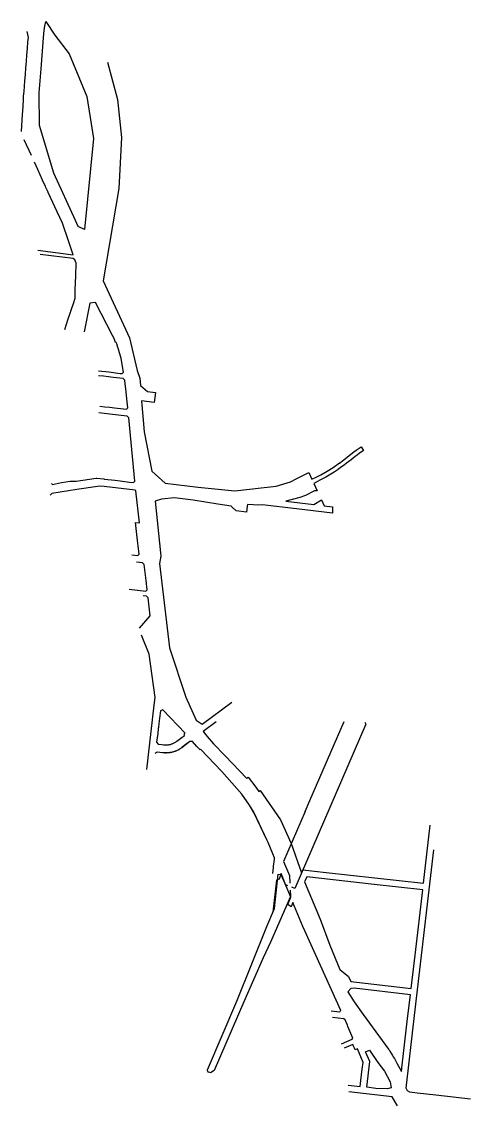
# Model space of a CAD drawing. Extents: x 267872 to 272229, y 5762262 to 5772251.
# Drawn here: x 267872 to 269258, y 5768920 to 5772251 of the extents above; entities that cross this region are included whole.
import ezdxf

# ---------------------------------------------------------------- set-up
doc = ezdxf.new("R2010")
doc.units = 0
for name, color, linetype in [('_xref', 7, 'Continuous'), ('SURFACE_EXISTING_BREAKLINE', 7, 'Continuous'), ('SURFACE_EXISTING_LOW_POINTS', 7, 'Continuous')]:
    doc.layers.add(name, color=color, linetype=linetype)

msp = doc.modelspace()

# ---------------------------------------------------------------- linework, layer by layer
at = {"layer": '_xref'}
for p, q in [((267942.5, 5772232.5), (267946.5, 5772251.4)), ((267946.5, 5772251.4), (267974.5, 5772209)), ((267892.8, 5772202.5), (267889, 5772221.1)), ((267932, 5772105.3), (267941, 5772214.4)), ((267941, 5772214.4), (267942.5, 5772232.5)), ((267974.5, 5772209), (268019.1, 5772152.1)), ((267890.1, 5772168.6), (267891.7, 5772188.6)), ((267891.7, 5772188.6), (267892.8, 5772202.5)), ((267886.9, 5772128.4), (267888.5, 5772148.5)), ((267888.5, 5772148.5), (267890.1, 5772168.6)), ((268019.1, 5772152.1), (268073.2, 5772019.8)), ((268019.1, 5772152.1), (268073.2, 5772019.8)), ((267883.7, 5772088.3), (267885.3, 5772108.4)), ((267885.3, 5772108.4), (267886.9, 5772128.4)), ((268137.3, 5772125.8), (268168.3, 5772010.8)), ((267882.1, 5772068.3), (267883.7, 5772088.3)), ((267925.8, 5772031.1), (267932, 5772105.3)), ((267925.8, 5772031.1), (267932, 5772105.3)), ((267879.5, 5772035.6), (267882.1, 5772068.3)), ((267876.5, 5771988.4), (267877.8, 5772012.1)), ((267877.8, 5772012.1), (267878.3, 5772020.7)), ((267878.3, 5772020.7), (267879.5, 5772035.6)), ((267927.7, 5771930.5), (267925.8, 5772031.1)), ((267927.7, 5771930.5), (267925.8, 5772031.1)), ((268073.2, 5772019.8), (268094.2, 5771890.8)), ((268073.2, 5772019.8), (268094.2, 5771890.8)), ((268168.3, 5772010.8), (268180.2, 5771893.8)), ((267875.1, 5771964.7), (267876.5, 5771988.4)), ((267871.9, 5771912.4), (267875.1, 5771964.7)), ((267971.1, 5771783.4), (267927.7, 5771930.5)), ((267971.1, 5771783.4), (267927.7, 5771930.5)), ((267879.4, 5771886.9), (267901.7, 5771838.4)), ((268094.2, 5771890.8), (268066.2, 5771609.7)), ((268094.2, 5771890.8), (268066.2, 5771609.7)), ((268180.2, 5771893.8), (268172.2, 5771735.7)), ((267921.8, 5771794.7), (267911.6, 5771816.8)), ((267929.4, 5771778.1), (267921.8, 5771794.7)), ((267937, 5771761.4), (267929.4, 5771778.1)), ((268038.2, 5771637.3), (267971.1, 5771783.4)), ((267942.1, 5771750.3), (267937, 5771761.4)), ((267945.4, 5771743.1), (267942.1, 5771750.3)), ((267947.2, 5771739.2), (267945.4, 5771743.1)), ((267954, 5771724.4), (267947.2, 5771739.2)), ((267954.5, 5771723.5), (267954, 5771724.4)), ((267961.7, 5771707.8), (267954.5, 5771723.5)), ((268172.2, 5771735.7), (268124.2, 5771450.7)), ((267981.8, 5771663.8), (267961.7, 5771707.8)), ((267998, 5771628.7), (267981.8, 5771663.8)), ((268000.6, 5771622.9), (267998, 5771628.7)), ((268004.9, 5771610.2), (268000.6, 5771622.9)), ((268010.9, 5771592.5), (268004.9, 5771610.2)), ((268046.6, 5771619), (268038.2, 5771637.3)), ((268066.2, 5771609.7), (268046.6, 5771619)), ((268066.2, 5771609.7), (268046.6, 5771619)), ((268031.5, 5771531.6), (268010.9, 5771592.5)), ((267922, 5771545), (268031.5, 5771531.6)), ((268030.8, 5771520.1), (267929.2, 5771532.4)), ((268036.8, 5771515.2), (268030.8, 5771520.1)), ((268040.2, 5771504.9), (268036.8, 5771515.2)), ((268039, 5771466.6), (268040.2, 5771504.9)), ((268039, 5771466.6), (268040.2, 5771504.9)), ((268037.6, 5771422.5), (268039, 5771466.6)), ((268124.2, 5771450.7), (268205.3, 5771274.4)), ((268037.6, 5771397.5), (268037.6, 5771422.5)), ((268027, 5771365.9), (268032.2, 5771381.2)), ((268032.2, 5771381.2), (268037.6, 5771397.5)), ((268082.7, 5771382.1), (268064.7, 5771292.9)), ((268099.8, 5771383.6), (268082.7, 5771382.1)), ((268153, 5771282.1), (268099.8, 5771383.6)), ((268016.2, 5771333.4), (268021.9, 5771350.5)), ((268021.9, 5771350.5), (268027, 5771365.9)), ((268005, 5771300), (268010.6, 5771316.9)), ((268010.6, 5771316.9), (268016.2, 5771333.4)), ((268158, 5771272.5), (268153, 5771282.1)), ((268161.9, 5771260.7), (268158, 5771272.5)), ((268164.3, 5771260.4), (268161.9, 5771260.7)), ((268165.7, 5771256.2), (268164.3, 5771260.4)), ((268169.3, 5771245.1), (268165.7, 5771256.2)), ((268169.9, 5771243.3), (268169.3, 5771245.1)), ((268179.8, 5771211.4), (268169.9, 5771243.3)), ((268205.3, 5771274.4), (268228.7, 5771174.4)), ((268186.5, 5771168.3), (268179.8, 5771211.4)), ((268109, 5771173.3), (268141.5, 5771169.3)), ((268125, 5771156), (268109.8, 5771157.8)), ((268140.1, 5771154.1), (268125, 5771156)), ((268155.2, 5771152.3), (268140.1, 5771154.1)), ((268141.5, 5771169.3), (268176.4, 5771165.1)), ((268185.1, 5771148.7), (268155.2, 5771152.3)), ((268176.4, 5771165.1), (268182.7, 5771164.3)), ((268182.7, 5771164.3), (268186.5, 5771168.3)), ((268190.4, 5771143.6), (268185.1, 5771148.7)), ((268192.1, 5771132.5), (268190.4, 5771143.6)), ((268228.7, 5771174.4), (268237.3, 5771149.8)), ((268237.3, 5771149.8), (268239.4, 5771127.3)), ((268193.7, 5771116.9), (268192.1, 5771132.5)), ((268197.9, 5771077.4), (268193.7, 5771116.9)), ((268239.4, 5771127.3), (268260.8, 5771108.6)), ((268199.8, 5771058.1), (268197.9, 5771077.4)), ((268281.8, 5771075.1), (268241.9, 5771080)), ((268241.9, 5771080), (268250.9, 5770984.5)), ((268260.8, 5771108.6), (268285.5, 5771105.6)), ((268285.5, 5771105.6), (268281.8, 5771075.1)), ((268153.1, 5771038.1), (268110.9, 5771043.4)), ((268113.8, 5771063.9), (268129, 5771062.1)), ((268129, 5771062.1), (268144.1, 5771060.3)), ((268144.1, 5771060.3), (268159.2, 5771058.5)), ((268159.2, 5771058.5), (268195.7, 5771054.1)), ((268195.7, 5771054.1), (268199.8, 5771058.1)), ((268197.7, 5771032.6), (268153.1, 5771038.1)), ((268202.7, 5771027.5), (268197.7, 5771032.6)), ((268212, 5770929.7), (268202.7, 5771027.5)), ((268250.9, 5770984.5), (268274.4, 5770863.1)), ((268221.3, 5770831.9), (268212, 5770929.7)), ((268878.6, 5770907.1), (268898, 5770922.4)), ((268898, 5770922.4), (268905.3, 5770927.8)), ((268908.5, 5770912.9), (268902.4, 5770908.3)), ((268905.3, 5770927.8), (268914, 5770933.8)), ((268915.3, 5770918.3), (268908.5, 5770912.9)), ((268914, 5770933.8), (268920.1, 5770938.4)), ((268920.5, 5770922.1), (268915.3, 5770918.3)), ((268920.1, 5770938.4), (268927.8, 5770926.5)), ((268927.8, 5770926.5), (268920.5, 5770922.1)), ((268834.1, 5770874.8), (268853.6, 5770888.6)), ((268853.6, 5770888.6), (268853.9, 5770888.2)), ((268853.9, 5770888.2), (268866.6, 5770898.5)), ((268867.5, 5770881.4), (268857, 5770873.9)), ((268866.6, 5770898.5), (268878.6, 5770907.1)), ((268875.4, 5770887.6), (268867.5, 5770881.4)), ((268889.2, 5770898.2), (268875.4, 5770887.6)), ((268902.4, 5770908.3), (268889.2, 5770898.2)), ((268274.4, 5770863.1), (268315.6, 5770826.3)), ((268721.4, 5770840.5), (268758.6, 5770858.6)), ((268758.6, 5770858.6), (268768.1, 5770838.1)), ((268768.1, 5770838.1), (268781.7, 5770844.5)), ((268781.7, 5770844.5), (268795.7, 5770851.7)), ((268795.7, 5770851.7), (268815.5, 5770863.2)), ((268810.9, 5770844.3), (268803.5, 5770840.3)), ((268826.6, 5770853.6), (268810.9, 5770844.3)), ((268815.5, 5770863.2), (268834.1, 5770874.8)), ((268836.8, 5770859.9), (268826.6, 5770853.6)), ((268842.9, 5770864), (268836.8, 5770859.9)), ((268849.5, 5770868.3), (268842.9, 5770864)), ((268857, 5770873.9), (268849.5, 5770868.3)), ((267964.4, 5770824.8), (267967, 5770821.6)), ((267967, 5770821.6), (267995.3, 5770828.5)), ((267995.3, 5770828.5), (268022.4, 5770832.5)), ((268022.4, 5770832.5), (268040.4, 5770832.6)), ((268040.4, 5770832.6), (268102, 5770841.9)), ((268105.9, 5770815.5), (268042.8, 5770806)), ((268102, 5770841.9), (268103.8, 5770841.7)), ((268103.8, 5770841.7), (268126.4, 5770839)), ((268114.5, 5770816.8), (268105.9, 5770815.5)), ((268127, 5770815.2), (268114.5, 5770816.8)), ((268126.4, 5770839), (268128.1, 5770838.7)), ((268222.8, 5770803.9), (268127, 5770815.2)), ((268128.1, 5770838.7), (268160.1, 5770834.9)), ((268160.1, 5770834.9), (268176, 5770832.9)), ((268176, 5770832.9), (268191.1, 5770831.1)), ((268191.1, 5770831.1), (268204.8, 5770829.4)), ((268204.8, 5770829.4), (268217.2, 5770827.9)), ((268217.2, 5770827.9), (268221.3, 5770831.9)), ((268315.6, 5770826.3), (268417.4, 5770813.9)), ((268417.4, 5770813.9), (268530.3, 5770802.4)), ((268530.3, 5770802.4), (268621.2, 5770812.5)), ((268621.2, 5770812.5), (268657.6, 5770816.5)), ((268657.6, 5770816.5), (268702.6, 5770829.8)), ((268702.6, 5770829.8), (268721.4, 5770840.5)), ((268778.7, 5770827.5), (268773.9, 5770825.3)), ((268773.9, 5770825.3), (268784.4, 5770802.5)), ((268793.3, 5770834.9), (268778.7, 5770827.5)), ((268803.5, 5770840.3), (268793.3, 5770834.9)), ((267965, 5770794.3), (267960, 5770789.2)), ((268042.8, 5770806), (267965, 5770794.3)), ((268224.4, 5770802.3), (268222.8, 5770803.9)), ((268235.8, 5770703.5), (268224.4, 5770802.3)), ((268304.3, 5770777), (268284.2, 5770769.9)), ((268343.7, 5770780.2), (268304.3, 5770777)), ((268402, 5770773.3), (268343.7, 5770780.2)), ((268730.7, 5770781.8), (268687.7, 5770770.8)), ((268748.5, 5770788.1), (268730.7, 5770781.8)), ((268776.4, 5770802.3), (268748.5, 5770788.1)), ((268784.4, 5770802.5), (268776.4, 5770802.3)), ((268284.2, 5770769.9), (268301, 5770610.5)), ((268477.7, 5770761.2), (268402, 5770773.3)), ((268518.9, 5770754.8), (268477.7, 5770761.2)), ((268521.8, 5770752.1), (268518.9, 5770754.8)), ((268534.4, 5770740.4), (268521.8, 5770752.1)), ((268568.7, 5770755), (268566.7, 5770736.9)), ((268569.2, 5770759.7), (268568.7, 5770755)), ((268604.5, 5770757.8), (268569.2, 5770759.7)), ((268614.7, 5770759.4), (268604.5, 5770757.8)), ((268720.5, 5770746.5), (268614.7, 5770759.4)), ((268687.7, 5770770.8), (268687.7, 5770770.8)), ((268687.7, 5770770.8), (268773.9, 5770760.3)), ((268831.6, 5770732.9), (268720.5, 5770746.5)), ((268773.9, 5770760.3), (268797.5, 5770774.2)), ((268797.5, 5770774.2), (268805.7, 5770756.4)), ((268805.7, 5770756.4), (268831.6, 5770753.2)), ((268831.6, 5770753.2), (268831.6, 5770732.9)), ((268566.7, 5770736.9), (268534.4, 5770740.4)), ((268225.8, 5770685.8), (268223.7, 5770704.5)), ((268223.7, 5770704.5), (268235.8, 5770703)), ((268227.9, 5770667.1), (268225.8, 5770685.8)), ((268235.8, 5770703), (268235.8, 5770703.5)), ((268230, 5770648.4), (268227.9, 5770667.1)), ((268231.8, 5770632.8), (268230, 5770648.4)), ((268234.8, 5770606.2), (268231.8, 5770632.8)), ((268301, 5770610.5), (268301.8, 5770600.6)), ((268212.2, 5770604.5), (268230.8, 5770602.3)), ((268245.5, 5770580.1), (268226.4, 5770582.4)), ((268230.8, 5770602.3), (268234.8, 5770606.2)), ((268250.6, 5770575), (268245.5, 5770580.1)), ((268301.8, 5770600.6), (268297.8, 5770577.4)), ((268297.8, 5770577.4), (268328.6, 5770317)), ((268256.2, 5770525.8), (268250.6, 5770575)), ((268259.6, 5770496.3), (268256.2, 5770525.8)), ((268204.1, 5770498.5), (268255.6, 5770492.3)), ((268257.4, 5770476.7), (268247.1, 5770477.9)), ((268255.6, 5770492.3), (268259.6, 5770496.3)), ((268262.4, 5770471.6), (268257.4, 5770476.7)), ((268268.8, 5770416.6), (268262.4, 5770471.6)), ((268235.7, 5770378.1), (268268.8, 5770416.6)), ((268266.3, 5770298), (268242.5, 5770357)), ((268328.6, 5770317), (268379.2, 5770165.5)), ((268284.4, 5770164), (268266.3, 5770298)), ((268281.6, 5770140.5), (268284.4, 5770164)), ((268379.2, 5770165.5), (268410.9, 5770093.6)), ((268429.9, 5770081.6), (268521.6, 5770149.7)), ((268258.3, 5769942), (268281.6, 5770140.5)), ((268300.6, 5770123.1), (268297.9, 5770100)), ((268307.8, 5770126.4), (268300.6, 5770123.1)), ((268376.5, 5770054.4), (268307.8, 5770126.4)), ((268307.8, 5770126.4), (268307.8, 5770126.4)), ((268296, 5770084.1), (268294.5, 5770071.6)), ((268297.9, 5770100), (268296, 5770084.1)), ((268410.9, 5770093.6), (268429.9, 5770081.6)), ((268472.5, 5770089.3), (268432.2, 5770058.8)), ((268292.3, 5770052.8), (268289, 5770025.6)), ((268294.1, 5770068.2), (268292.3, 5770052.8)), ((268294.5, 5770071.6), (268294.1, 5770068.2)), ((268363.9, 5770038.4), (268374.5, 5770046.4)), ((268374.5, 5770046.4), (268375, 5770053)), ((268375, 5770053), (268376.5, 5770054.4)), ((268432.2, 5770058.8), (268444.7, 5770043.5)), ((268444.7, 5770043.5), (268464.7, 5770020.7)), ((268289, 5770025.6), (268293.4, 5770020)), ((268293.4, 5770020), (268305.4, 5770018.6)), ((268305.4, 5770018.6), (268310.3, 5770018)), ((268310.3, 5770018), (268312.4, 5770017.8)), ((268312.4, 5770017.8), (268314.5, 5770017.7)), ((268314.5, 5770017.7), (268316.6, 5770017.6)), ((268316.6, 5770017.6), (268318.8, 5770017.6)), ((268318.8, 5770017.6), (268320.9, 5770017.7)), ((268320.9, 5770017.7), (268323, 5770017.9)), ((268323, 5770017.9), (268325.1, 5770018.2)), ((268325.1, 5770018.2), (268327.2, 5770018.5)), ((268327.2, 5770018.5), (268329.2, 5770018.9)), ((268329.2, 5770018.9), (268331.3, 5770019.4)), ((268331.3, 5770019.4), (268333.3, 5770019.9)), ((268333.3, 5770019.9), (268335.3, 5770020.5)), ((268335.3, 5770020.5), (268337.2, 5770021.2)), ((268337.2, 5770021.2), (268339.2, 5770022)), ((268339.2, 5770022), (268343, 5770023.7)), ((268343, 5770023.7), (268346.7, 5770025.8)), ((268346.7, 5770025.8), (268348.5, 5770026.9)), ((268348.5, 5770026.9), (268350.1, 5770028)), ((268350.1, 5770028), (268351.3, 5770028.8)), ((268351.3, 5770028.8), (268351.6, 5770029.1)), ((268351.6, 5770029.1), (268363.9, 5770038.4)), ((268380.7, 5770019.7), (268366.6, 5770009.1)), ((268391.9, 5770028.2), (268380.7, 5770019.7)), ((268399.3, 5770027.6), (268391.9, 5770028.2)), ((268413.3, 5770012.9), (268399.3, 5770027.6)), ((268423.2, 5770002.6), (268413.3, 5770012.9)), ((268464.7, 5770020.7), (268500.4, 5769983.7)), ((268290.5, 5769995.2), (268284.9, 5769990.8)), ((268307.4, 5769993.2), (268290.5, 5769995.2)), ((268311.4, 5769992.8), (268307.4, 5769993.2)), ((268313.4, 5769992.7), (268311.4, 5769992.8)), ((268315.4, 5769992.6), (268313.4, 5769992.7)), ((268317.8, 5769992.6), (268315.4, 5769992.6)), ((268320.2, 5769992.7), (268317.8, 5769992.6)), ((268322.6, 5769992.8), (268320.2, 5769992.7)), ((268325, 5769993), (268322.6, 5769992.8)), ((268327.4, 5769993.2), (268325, 5769993)), ((268329.8, 5769993.6), (268327.4, 5769993.2)), ((268332.2, 5769994), (268329.8, 5769993.6)), ((268334.5, 5769994.4), (268332.2, 5769994)), ((268336.9, 5769995), (268334.5, 5769994.4)), ((268339.2, 5769995.6), (268336.9, 5769995)), ((268341.5, 5769996.3), (268339.2, 5769995.6)), ((268343.8, 5769997), (268341.5, 5769996.3)), ((268346.1, 5769997.8), (268343.8, 5769997)), ((268348.3, 5769998.7), (268346.1, 5769997.8)), ((268350.5, 5769999.7), (268348.3, 5769998.7)), ((268352.7, 5770000.7), (268350.5, 5769999.7)), ((268354.9, 5770001.7), (268352.7, 5770000.7)), ((268357, 5770002.8), (268354.9, 5770001.7)), ((268359.1, 5770004), (268357, 5770002.8)), ((268361.1, 5770005.3), (268359.1, 5770004)), ((268363.1, 5770006.6), (268361.1, 5770005.3)), ((268365.1, 5770007.9), (268363.1, 5770006.6)), ((268366.6, 5770009.1), (268365.1, 5770007.9)), ((268424.6, 5770004), (268423.2, 5770002.6)), ((268490, 5769935.5), (268424.6, 5770004)), ((268500.4, 5769983.7), (268567.6, 5769914.1)), ((268551.5, 5769865.1), (268490, 5769935.5)), ((268567.6, 5769914.1), (268571.6, 5769917.9)), ((268571.6, 5769917.9), (268595.4, 5769886.8)), ((268595.4, 5769886.8), (268604, 5769874.1)), ((268604, 5769874.1), (268608.1, 5769876.9)), ((268608.1, 5769876.9), (268671.5, 5769785.8)), ((268575.7, 5769831.3), (268551.5, 5769865.1)), ((268589, 5769809.4), (268575.7, 5769831.3)), ((268575.7, 5769831.3), (268575.7, 5769831.3)), ((268630.5, 5769722.5), (268589, 5769809.4)), ((268671.5, 5769785.8), (268704.2, 5769713.5)), ((269113, 5769590.4), (269133.9, 5769770.2)), ((268633.1, 5769716.3), (268630.5, 5769722.5)), ((268648, 5769681.4), (268633.1, 5769716.3)), ((268704.2, 5769713.5), (268736.2, 5769622.2)), ((268653.1, 5769669.4), (268648, 5769681.4)), ((269085.2, 5769181.5), (269145, 5769693.9)), ((268649.6, 5769638.9), (268650.1, 5769643.2)), ((268650.1, 5769643.2), (268652.4, 5769663.3)), ((268652.4, 5769663.3), (268653.1, 5769669.4)), ((268647.6, 5769620.8), (268649.6, 5769638.9)), ((268673, 5769620.5), (268667.6, 5769603.4)), ((268678.2, 5769607.8), (268673, 5769620.5)), ((268736.2, 5769622.2), (268740.7, 5769631.5)), ((268740.7, 5769631.5), (268812.3, 5769623.6)), ((268752.4, 5769609.8), (268745.8, 5769594.8)), ((268960.2, 5769586.6), (268752.4, 5769609.8)), ((268812.3, 5769623.6), (268962.6, 5769607)), ((268658.7, 5769599.7), (268648.1, 5769501.4)), ((268667.6, 5769603.4), (268658.7, 5769599.7)), ((268686, 5769588.8), (268678.2, 5769607.8)), ((268703.3, 5769547), (268686, 5769588.8)), ((268745.8, 5769594.8), (268793.4, 5769479.9)), ((269110.4, 5769569.8), (268960.2, 5769586.6)), ((268962.6, 5769607), (269113, 5769590.4)), ((268693.6, 5769524.7), (268703.3, 5769547)), ((269086.7, 5769368.7), (269110.4, 5769569.8)), ((268704.2, 5769517.2), (268693.6, 5769524.7)), ((268709.8, 5769531.2), (268704.2, 5769517.2)), ((268740.5, 5769456.7), (268709.8, 5769531.2)), ((268793.4, 5769479.9), (268823.5, 5769399.5)), ((268746.7, 5769443), (268740.5, 5769456.7)), ((268857.4, 5769197.4), (268746.7, 5769443)), ((268823.5, 5769399.5), (268854.7, 5769324)), ((269074.7, 5769265.6), (269086.7, 5769368.7)), ((268854.7, 5769324), (268881.4, 5769302.8)), ((268881.4, 5769302.8), (268888.7, 5769287.3)), ((268888.7, 5769287.3), (269074.7, 5769265.6)), ((268888.6, 5769265.2), (268879.3, 5769255.5)), ((268879.3, 5769255.5), (268898.3, 5769223.7)), ((268899.3, 5769265.9), (268888.6, 5769265.2)), ((269072.3, 5769245.7), (268899.3, 5769265.9)), ((269063.8, 5769172.8), (269072.3, 5769245.7)), ((268898.3, 5769223.7), (268926.7, 5769184.9)), ((268827.5, 5769196.4), (268854.5, 5769193.4)), ((268854.5, 5769193.4), (268856, 5769195.5)), ((268856, 5769195.5), (268857.4, 5769197.4)), ((268926.7, 5769184.9), (269005, 5769078)), ((269059.1, 5768957.8), (269085.2, 5769181.5)), ((268866.5, 5769171.8), (268831.8, 5769175.8)), ((268870.9, 5769168.4), (268866.5, 5769171.8)), ((268877.9, 5769151.8), (268870.9, 5769168.4)), ((268879.4, 5769148.1), (268877.9, 5769151.8)), ((268885.6, 5769133.2), (268879.4, 5769148.1)), ((269047, 5769028.5), (269063.8, 5769172.8)), ((268894.4, 5769112.2), (268885.6, 5769133.2)), ((268892.9, 5769108.7), (268894.4, 5769112.2)), ((268859.7, 5769094.6), (268892.9, 5769108.7)), ((268894.9, 5769092.6), (268867.5, 5769081.4)), ((268897.2, 5769087.1), (268894.9, 5769092.6)), ((268899.6, 5769081.3), (268897.2, 5769087.1)), ((268901.7, 5769076), (268899.6, 5769081.3)), ((268908.6, 5769078.9), (268901.7, 5769076)), ((268926.2, 5769036.9), (268908.6, 5769078.9)), ((269005, 5769078), (269006.7, 5769075.5)), ((268934.2, 5769069.9), (268945.7, 5769074.9)), ((268947, 5769040.2), (268934.2, 5769069.9)), ((268945.7, 5769074.9), (268971.7, 5769037.3)), ((269006.7, 5769075.5), (269008.9, 5769072.1)), ((269008.9, 5769072.1), (269014.1, 5769063.8)), ((269014.1, 5769063.8), (269017.1, 5769058.8)), ((269017.1, 5769058.8), (269019.7, 5769054.4)), ((269019.7, 5769054.4), (269023, 5769048.7)), ((269023, 5769048.7), (269026.4, 5769042.7)), ((268921.7, 5768998.7), (268923.8, 5769016.3)), ((268923.8, 5769016.3), (268926.2, 5769036.9)), ((268937.7, 5768960.2), (268947, 5769040.2)), ((268971.7, 5769037.3), (268992.3, 5769010.3)), ((268992.3, 5769010.3), (269010, 5768977)), ((269026.4, 5769042.7), (269030.5, 5769035.2)), ((269030.5, 5769035.2), (269044.7, 5769009.2)), ((269044.7, 5769009.2), (269047, 5769028.5)), ((268917.4, 5768962.5), (268919.6, 5768981.1)), ((268919.6, 5768981.1), (268921.7, 5768998.7)), ((269010, 5768977), (269012.6, 5768958.5)), ((268880.7, 5768966.7), (268917.4, 5768962.5)), ((269015.8, 5768930.7), (268882.4, 5768946)), ((268966.1, 5768956.9), (268937.7, 5768960.2)), ((269001.7, 5768955.5), (268966.1, 5768956.9)), ((269012.6, 5768958.5), (269001.7, 5768955.5)), ((269063.6, 5768949.3), (269059.1, 5768957.8)), ((269070.5, 5768945), (269063.6, 5768949.3)), ((269093.5, 5768942.4), (269070.5, 5768945)), ((269032.5, 5768902.8), (269015.8, 5768930.7)), ((269151.1, 5768935.9), (269093.5, 5768942.4)), ((269257.7, 5768924), (269151.1, 5768935.9))]:
    msp.add_line(p, q, dxfattribs=at)
at = {"layer": 'SURFACE_EXISTING_BREAKLINE'}
for p, q in [((268380.6, 5770019.8), (268366.6, 5770009.2)), ((268391.9, 5770028.3), (268380.6, 5770019.8)), ((268399.4, 5770027.7), (268391.9, 5770028.3)), ((268413.4, 5770013), (268399.4, 5770027.7)), ((268423.2, 5770002.8), (268413.4, 5770013)), ((268290.4, 5769995.3), (268284.9, 5769990.9)), ((268307.4, 5769993.3), (268290.4, 5769995.3)), ((268311.4, 5769992.9), (268307.4, 5769993.3)), ((268313.4, 5769992.8), (268311.4, 5769992.9)), ((268315.4, 5769992.7), (268313.4, 5769992.8)), ((268317.8, 5769992.7), (268315.4, 5769992.7)), ((268320.2, 5769992.8), (268317.8, 5769992.7)), ((268322.6, 5769992.9), (268320.2, 5769992.8)), ((268325, 5769993.1), (268322.6, 5769992.9)), ((268327.4, 5769993.3), (268325, 5769993.1)), ((268329.8, 5769993.7), (268327.4, 5769993.3)), ((268332.1, 5769994.1), (268329.8, 5769993.7)), ((268334.5, 5769994.5), (268332.1, 5769994.1)), ((268336.9, 5769995.1), (268334.5, 5769994.5)), ((268339.2, 5769995.7), (268336.9, 5769995.1)), ((268341.5, 5769996.4), (268339.2, 5769995.7)), ((268343.8, 5769997.1), (268341.5, 5769996.4)), ((268346.1, 5769997.9), (268343.8, 5769997.1)), ((268348.3, 5769998.8), (268346.1, 5769997.9)), ((268350.5, 5769999.7), (268348.3, 5769998.8)), ((268352.7, 5770000.7), (268350.5, 5769999.7)), ((268354.8, 5770001.8), (268352.7, 5770000.7)), ((268356.9, 5770002.9), (268354.8, 5770001.8)), ((268359, 5770004.1), (268356.9, 5770002.9)), ((268361.1, 5770005.4), (268359, 5770004.1)), ((268363.1, 5770006.7), (268361.1, 5770005.4)), ((268365, 5770008), (268363.1, 5770006.7)), ((268366.6, 5770009.2), (268365, 5770008)), ((268424.6, 5770004.1), (268423.2, 5770002.8)), ((268490.1, 5769935.5), (268424.6, 5770004.1)), ((268551.6, 5769865.2), (268490.1, 5769935.5)), ((268575.8, 5769831.4), (268551.6, 5769865.2)), ((268589.1, 5769809.5), (268575.8, 5769831.4)), ((268630.6, 5769722.6), (268589.1, 5769809.5)), ((268633.2, 5769716.4), (268630.6, 5769722.6)), ((268648.1, 5769681.4), (268633.2, 5769716.4)), ((268653.2, 5769669.4), (268648.1, 5769681.4)), ((268649.7, 5769638.9), (268650.2, 5769643.2)), ((268650.2, 5769643.2), (268652.5, 5769663.3)), ((268652.5, 5769663.3), (268653.2, 5769669.4)), ((268647.7, 5769620.8), (268649.7, 5769638.9))]:
    msp.add_line(p, q, dxfattribs=at)
at = {"layer": 'SURFACE_EXISTING_LOW_POINTS'}
for p, q in [((268935.3, 5770082.1), (268716, 5769573.9)), ((268762, 5769845.9), (268867.6, 5770090.3)), ((268932, 5770088.2), (268935.3, 5770082.1)), ((268747.2, 5769811.5), (268762, 5769845.9)), ((268747.2, 5769811.5), (268680.7, 5769657.5)), ((268680.7, 5769657.5), (268698.9, 5769614.3)), ((268653.1, 5769512.4), (268664.5, 5769618.2)), ((268664.5, 5769618.2), (268672.5, 5769617.3)), ((268672.5, 5769617.3), (268685.5, 5769587.2)), ((268698.9, 5769614.3), (268700, 5769590.5)), ((268685.5, 5769587.2), (268693.4, 5769583.7)), ((268716, 5769573.9), (268706.3, 5769578.1)), ((268701.9, 5769549.2), (268640.9, 5769408.7)), ((268701, 5769568.6), (268701.9, 5769549.2)), ((268628.8, 5769456.4), (268653.1, 5769512.4)), ((268536.9, 5769226.6), (268628.8, 5769456.4)), ((268640.9, 5769408.7), (268617.5, 5769359.9)), ((268617.5, 5769359.9), (268557.9, 5769224.1)), ((268445.5, 5769014.4), (268536.9, 5769226.6)), ((268557.9, 5769224.1), (268466.5, 5769012)), ((268445.5, 5769012.4), (268445.5, 5769014.4)), ((268448, 5769007.3), (268445.5, 5769012.4)), ((268466.5, 5769012), (268455.5, 5769004.5)), ((268450.2, 5769006.3), (268448, 5769007.3)), ((268452, 5769007.3), (268450.2, 5769006.3)), ((268455.5, 5769004.5), (268455.4, 5769005.7))]:
    msp.add_line(p, q, dxfattribs=at)

doc.saveas('drawing.dxf')
